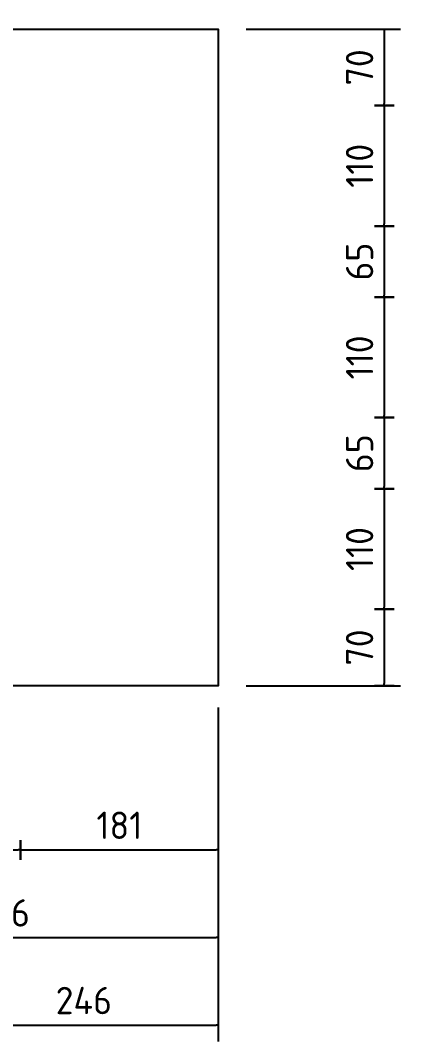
# Model space of a CAD drawing. Extents: x 0 to 420, y 0 to 297.
# Drawn here: x 239.9 to 274.7, y 151.4 to 244.7 of the extents above; entities that cross this region are included whole.
import ezdxf

# ---------------------------------------------------------------- set-up
doc = ezdxf.new("R2010")
doc.units = 0
doc.layers.get('0').update_dxf_attribs({"linetype": 'CONTINUOUS'})
doc.layers.get('DEFPOINTS').update_dxf_attribs({"linetype": 'CONTINUOUS'})
doc.layers.add('L25', color=1, linetype='CONTINUOUS')
doc.layers.add('T25', color=1, linetype='CONTINUOUS')
doc.styles.add('ISO', font='iso3098b.shx')
doc.dimstyles.new('SIGNSDIM', dxfattribs={"dimtxt": 2.5, "dimasz": 0.2, "dimexe": 1.5, "dimexo": 2, "dimgap": 1, "dimtad": 1, "dimdec": 4, "dimlfac": 10, "dimrnd": 1, "dimdsep": 46, "dimtxsty": 'ISO', "dimblk": 'SGNDIM', "dimcen": 2.5, "dimse2": 1, "dimadec": 0, "dimazin": 0, "dimtfac": 1, "dimtdec": 4, "dimtix": 1, "dimtmove": 0, "dimatfit": 3, "dimldrblk": 'SGNDIM', "dimfxl": 1, "dimtolj": 1, "dimtzin": 0, "dimarcsym": 0})

# ---------------------------------------------------------------- blocks, each defined once
blk = doc.blocks.new('SGNDIM')
for p, q in [((0, 0), (-1, 0)), ((0, 4.5), (0, -4.5))]:
    blk.add_line(p, q)
blk = doc.blocks.new('*D66')
at = {"layer": 'DEFPOINTS', "color": 0, "transparency": 16777216}
for p in [(258.038, 256.879), (138.038, 243.879), (258.038, 243.879)]:
    blk.add_point(p, dxfattribs=at)
at = {"layer": 'T25', "color": 0, "lineweight": -2, "transparency": 16777216}
for p, q in [((138.038, 245.879), (138.038, 258.379)), ((258.038, 245.879), (258.038, 258.379)), ((138.238, 256.879), (257.838, 256.879))]:
    blk.add_line(p, q, dxfattribs=at)
at = {"layer": 'T25', "color": 0, "lineweight": -2, "transparency": 16777216, "xscale": 0.2, "yscale": 0.2, "zscale": 0.2, "rotation": 180}
blk.add_blockref('SGNDIM', (138.038, 256.879), dxfattribs=at)
at = {"layer": 'T25', "color": 0, "lineweight": -2, "transparency": 16777216, "xscale": 0.2, "yscale": 0.2, "zscale": 0.2}
blk.add_blockref('SGNDIM', (258.038, 256.879), dxfattribs=at)
at = {"layer": 'T25', "color": 0, "transparency": 16777216, "insert": (198.038, 259.129), "char_height": 2.5, "attachment_point": 5, "style": 'ISO'}
blk.add_mtext('\\A1;1200', dxfattribs=at)
blk = doc.blocks.new('*D67')
at = {"layer": 'DEFPOINTS', "color": 0, "transparency": 16777216}
for p in [(258.582, 190.904), (258.582, 183.93), (273.202, 183.93)]:
    blk.add_point(p, dxfattribs=at)
at = {"layer": 'T25', "color": 0, "lineweight": -2, "transparency": 16777216}
for p, q in [((273.202, 190.704), (273.202, 184.13)), ((260.582, 183.93), (274.702, 183.93))]:
    blk.add_line(p, q, dxfattribs=at)
at = {"layer": 'T25', "color": 0, "lineweight": -2, "transparency": 16777216, "xscale": 0.2, "yscale": 0.2, "zscale": 0.2}
for p, rotation in [((273.202, 190.904), 90), ((273.202, 183.93), 270)]:
    blk.add_blockref('SGNDIM', p, dxfattribs=dict(at, rotation=rotation))
at = {"layer": 'T25', "color": 0, "transparency": 16777216, "insert": (270.952, 187.417), "char_height": 2.5, "attachment_point": 5, "rotation": 90, "style": 'ISO'}
blk.add_mtext('\\A1;70', dxfattribs=at)
blk = doc.blocks.new('*D68')
at = {"layer": 'DEFPOINTS', "color": 0, "transparency": 16777216}
for p in [(258.038, 201.904), (258.038, 190.904), (273.202, 190.904)]:
    blk.add_point(p, dxfattribs=at)
at = {"layer": 'T25', "color": 0, "lineweight": -2, "transparency": 16777216}
blk.add_line((273.202, 201.704), (273.202, 191.104), dxfattribs=at)
at = {"layer": 'T25', "color": 0, "lineweight": -2, "transparency": 16777216, "xscale": 0.2, "yscale": 0.2, "zscale": 0.2}
for p, rotation in [((273.202, 201.904), 90), ((273.202, 190.904), 270)]:
    blk.add_blockref('SGNDIM', p, dxfattribs=dict(at, rotation=rotation))
at = {"layer": 'T25', "color": 0, "transparency": 16777216, "insert": (270.952, 196.404), "char_height": 2.5, "attachment_point": 5, "rotation": 90, "style": 'ISO'}
blk.add_mtext('\\A1;110', dxfattribs=at)
blk = doc.blocks.new('*D69')
at = {"layer": 'DEFPOINTS', "color": 0, "transparency": 16777216}
for p in [(256.371, 208.404), (256.371, 201.904), (273.202, 201.904)]:
    blk.add_point(p, dxfattribs=at)
at = {"layer": 'T25', "color": 0, "lineweight": -2, "transparency": 16777216}
blk.add_line((273.202, 208.204), (273.202, 202.104), dxfattribs=at)
at = {"layer": 'T25', "color": 0, "lineweight": -2, "transparency": 16777216, "xscale": 0.2, "yscale": 0.2, "zscale": 0.2}
for p, rotation in [((273.202, 208.404), 90), ((273.202, 201.904), 270)]:
    blk.add_blockref('SGNDIM', p, dxfattribs=dict(at, rotation=rotation))
at = {"layer": 'T25', "color": 0, "transparency": 16777216, "insert": (270.952, 205.154), "char_height": 2.5, "attachment_point": 5, "rotation": 90, "style": 'ISO'}
blk.add_mtext('\\A1;65', dxfattribs=at)
blk = doc.blocks.new('*D70')
at = {"layer": 'DEFPOINTS', "color": 0, "transparency": 16777216}
for p in [(258.038, 219.404), (258.038, 208.404), (273.202, 208.404)]:
    blk.add_point(p, dxfattribs=at)
at = {"layer": 'T25', "color": 0, "lineweight": -2, "transparency": 16777216}
blk.add_line((273.202, 219.204), (273.202, 208.604), dxfattribs=at)
at = {"layer": 'T25', "color": 0, "lineweight": -2, "transparency": 16777216, "xscale": 0.2, "yscale": 0.2, "zscale": 0.2}
for p, rotation in [((273.202, 219.404), 90), ((273.202, 208.404), 270)]:
    blk.add_blockref('SGNDIM', p, dxfattribs=dict(at, rotation=rotation))
at = {"layer": 'T25', "color": 0, "transparency": 16777216, "insert": (270.952, 213.904), "char_height": 2.5, "attachment_point": 5, "rotation": 90, "style": 'ISO'}
blk.add_mtext('\\A1;110', dxfattribs=at)
blk = doc.blocks.new('*D71')
at = {"layer": 'DEFPOINTS', "color": 0, "transparency": 16777216}
for p in [(256.371, 225.904), (256.371, 219.404), (273.202, 219.404)]:
    blk.add_point(p, dxfattribs=at)
at = {"layer": 'T25', "color": 0, "lineweight": -2, "transparency": 16777216}
blk.add_line((273.202, 225.704), (273.202, 219.604), dxfattribs=at)
at = {"layer": 'T25', "color": 0, "lineweight": -2, "transparency": 16777216, "xscale": 0.2, "yscale": 0.2, "zscale": 0.2}
for p, rotation in [((273.202, 225.904), 90), ((273.202, 219.404), 270)]:
    blk.add_blockref('SGNDIM', p, dxfattribs=dict(at, rotation=rotation))
at = {"layer": 'T25', "color": 0, "transparency": 16777216, "insert": (270.952, 222.654), "char_height": 2.5, "attachment_point": 5, "rotation": 90, "style": 'ISO'}
blk.add_mtext('\\A1;65', dxfattribs=at)
blk = doc.blocks.new('*D72')
at = {"layer": 'DEFPOINTS', "color": 0, "transparency": 16777216}
for p in [(258.038, 236.904), (258.038, 225.904), (273.202, 225.904)]:
    blk.add_point(p, dxfattribs=at)
at = {"layer": 'T25', "color": 0, "lineweight": -2, "transparency": 16777216}
blk.add_line((273.202, 236.704), (273.202, 226.104), dxfattribs=at)
at = {"layer": 'T25', "color": 0, "lineweight": -2, "transparency": 16777216, "xscale": 0.2, "yscale": 0.2, "zscale": 0.2}
for p, rotation in [((273.202, 236.904), 90), ((273.202, 225.904), 270)]:
    blk.add_blockref('SGNDIM', p, dxfattribs=dict(at, rotation=rotation))
at = {"layer": 'T25', "color": 0, "transparency": 16777216, "insert": (270.952, 231.404), "char_height": 2.5, "attachment_point": 5, "rotation": 90, "style": 'ISO'}
blk.add_mtext('\\A1;110', dxfattribs=at)
blk = doc.blocks.new('*D73')
at = {"layer": 'DEFPOINTS', "color": 0, "transparency": 16777216}
for p in [(258.582, 243.879), (258.582, 236.904), (273.202, 236.904)]:
    blk.add_point(p, dxfattribs=at)
at = {"layer": 'T25', "color": 0, "lineweight": -2, "transparency": 16777216}
for p, q in [((260.582, 243.879), (274.702, 243.879)), ((273.202, 243.679), (273.202, 237.104))]:
    blk.add_line(p, q, dxfattribs=at)
at = {"layer": 'T25', "color": 0, "lineweight": -2, "transparency": 16777216, "xscale": 0.2, "yscale": 0.2, "zscale": 0.2}
for p, rotation in [((273.202, 243.879), 90), ((273.202, 236.904), 270)]:
    blk.add_blockref('SGNDIM', p, dxfattribs=dict(at, rotation=rotation))
at = {"layer": 'T25', "color": 0, "transparency": 16777216, "insert": (270.952, 240.392), "char_height": 2.5, "attachment_point": 5, "rotation": 90, "style": 'ISO'}
blk.add_mtext('\\A1;70', dxfattribs=at)
blk = doc.blocks.new('*D74')
at = {"layer": 'DEFPOINTS', "color": 0, "transparency": 16777216}
for p in [(233.444, 183.93), (258.038, 183.93), (258.038, 152.93)]:
    blk.add_point(p, dxfattribs=at)
at = {"layer": 'T25', "color": 0, "lineweight": -2, "transparency": 16777216}
for p, q in [((258.038, 181.93), (258.038, 151.43)), ((233.644, 152.93), (257.838, 152.93))]:
    blk.add_line(p, q, dxfattribs=at)
at = {"layer": 'T25', "color": 0, "lineweight": -2, "transparency": 16777216, "xscale": 0.2, "yscale": 0.2, "zscale": 0.2, "rotation": 180}
blk.add_blockref('SGNDIM', (233.444, 152.93), dxfattribs=at)
at = {"layer": 'T25', "color": 0, "lineweight": -2, "transparency": 16777216, "xscale": 0.2, "yscale": 0.2, "zscale": 0.2}
blk.add_blockref('SGNDIM', (258.038, 152.93), dxfattribs=at)
at = {"layer": 'T25', "color": 0, "transparency": 16777216, "insert": (245.741, 155.18), "char_height": 2.5, "attachment_point": 5, "style": 'ISO'}
blk.add_mtext('\\A1;246', dxfattribs=at)
blk = doc.blocks.new('*D77')
at = {"layer": 'DEFPOINTS', "color": 0, "transparency": 16777216}
for p in [(218.431, 183.93), (258.038, 183.93), (258.038, 160.93)]:
    blk.add_point(p, dxfattribs=at)
at = {"layer": 'T25', "color": 0, "lineweight": -2, "transparency": 16777216}
for p, q in [((258.038, 181.93), (258.038, 159.43)), ((218.631, 160.93), (257.838, 160.93))]:
    blk.add_line(p, q, dxfattribs=at)
at = {"layer": 'T25', "color": 0, "lineweight": -2, "transparency": 16777216, "xscale": 0.2, "yscale": 0.2, "zscale": 0.2, "rotation": 180}
blk.add_blockref('SGNDIM', (218.431, 160.93), dxfattribs=at)
at = {"layer": 'T25', "color": 0, "lineweight": -2, "transparency": 16777216, "xscale": 0.2, "yscale": 0.2, "zscale": 0.2}
blk.add_blockref('SGNDIM', (258.038, 160.93), dxfattribs=at)
at = {"layer": 'T25', "color": 0, "transparency": 16777216, "insert": (238.235, 163.18), "char_height": 2.5, "attachment_point": 5, "style": 'ISO'}
blk.add_mtext('\\A1;396', dxfattribs=at)
blk = doc.blocks.new('*D80')
at = {"layer": 'DEFPOINTS', "color": 0, "transparency": 16777216}
for p in [(239.947, 183.93), (258.038, 183.93), (258.038, 168.93)]:
    blk.add_point(p, dxfattribs=at)
at = {"layer": 'T25', "color": 0, "lineweight": -2, "transparency": 16777216}
for p, q in [((258.038, 181.93), (258.038, 167.43)), ((240.147, 168.93), (257.838, 168.93))]:
    blk.add_line(p, q, dxfattribs=at)
at = {"layer": 'T25', "color": 0, "lineweight": -2, "transparency": 16777216, "xscale": 0.2, "yscale": 0.2, "zscale": 0.2, "rotation": 180}
blk.add_blockref('SGNDIM', (239.947, 168.93), dxfattribs=at)
at = {"layer": 'T25', "color": 0, "lineweight": -2, "transparency": 16777216, "xscale": 0.2, "yscale": 0.2, "zscale": 0.2}
blk.add_blockref('SGNDIM', (258.038, 168.93), dxfattribs=at)
at = {"layer": 'T25', "color": 0, "transparency": 16777216, "insert": (248.993, 171.18), "char_height": 2.5, "attachment_point": 5, "style": 'ISO'}
blk.add_mtext('\\A1;181', dxfattribs=at)
blk = doc.blocks.new('*D81')
at = {"layer": 'DEFPOINTS', "color": 0, "transparency": 16777216}
for p in [(156.129, 183.93), (239.947, 183.93), (239.947, 168.93)]:
    blk.add_point(p, dxfattribs=at)
at = {"layer": 'T25', "color": 0, "lineweight": -2, "transparency": 16777216}
blk.add_line((156.329, 168.93), (239.747, 168.93), dxfattribs=at)
at = {"layer": 'T25', "color": 0, "lineweight": -2, "transparency": 16777216, "xscale": 0.2, "yscale": 0.2, "zscale": 0.2, "rotation": 180}
blk.add_blockref('SGNDIM', (156.129, 168.93), dxfattribs=at)
at = {"layer": 'T25', "color": 0, "lineweight": -2, "transparency": 16777216, "xscale": 0.2, "yscale": 0.2, "zscale": 0.2}
blk.add_blockref('SGNDIM', (239.947, 168.93), dxfattribs=at)
at = {"layer": 'T25', "color": 0, "transparency": 16777216, "insert": (198.038, 171.18), "char_height": 2.5, "attachment_point": 5, "style": 'ISO'}
blk.add_mtext('\\A1;838', dxfattribs=at)

msp = doc.modelspace()

# ---------------------------------------------------------------- linework, layer by layer
at = {"layer": 'L25'}
msp.add_lwpolyline([(138.038006, 183.929813), (138.038006, 243.879089), (258.038006, 243.879089), (258.038006, 183.929813)], close=True, dxfattribs=at)

# ---------------------------------------------------------------- dimensions: what is measured, and where the dimension line sits
at = {"layer": 'T25'}
for base, p1, p2, override, picture, middle in [((258.038006, 256.879089), (138.038006, 243.879089), (258.038006, 243.879089), {"dimse2": 0}, '*D66', (198.038006, 259.129089)), ((239.947381, 168.929813), (156.128631, 183.929813), (239.947381, 183.929813), {"dimse1": 1}, '*D81', (198.038006, 171.179813)), ((258.038006, 160.929813), (218.431287, 183.929813), (258.038006, 183.929813), {"dimse1": 1, "dimse2": 0}, '*D77', (238.234646, 163.179813)), ((258.038006, 152.929813), (233.443865, 183.929813), (258.038006, 183.929813), {"dimse1": 1, "dimse2": 0}, '*D74', (245.740935, 155.179813)), ((258.0380055661, 168.929813286), (239.9473805661, 183.929813286), (258.0380055661, 183.929813286), {"dimse1": 1, "dimse2": 0}, '*D80', (248.9926930661, 171.179813286))]:
    dim = msp.add_linear_dim(base=base, p1=p1, p2=p2, dimstyle='SIGNSDIM', override=override, dxfattribs=at)
    dim.commit()
    dim.dimension.update_dxf_attribs({"geometry": picture, "text_midpoint": middle})
dim = msp.add_linear_dim(base=(273.202152, 236.904451), p1=(258.581665, 243.879089), p2=(258.581665, 236.904451), angle=90, dimstyle='SIGNSDIM', dxfattribs=at)
dim.commit()
dim.dimension.update_dxf_attribs({"geometry": '*D73', "text_midpoint": (270.952152, 240.39177)})
for base, p1, p2, override, picture, middle in [((273.202152, 225.904451), (258.038006, 236.904451), (258.038006, 225.904451), {"dimse1": 1}, '*D72', (270.952152, 231.404451)), ((273.202152, 219.404451), (256.371339, 225.904451), (256.371339, 219.404451), {"dimse1": 1}, '*D71', (270.952152, 222.654451)), ((273.202152, 208.404451), (258.038006, 219.404451), (258.038006, 208.404451), {"dimse1": 1}, '*D70', (270.952152, 213.904451)), ((273.202152, 201.904451), (256.371339, 208.404451), (256.371339, 201.904451), {"dimse1": 1}, '*D69', (270.952152, 205.154451)), ((273.202152, 190.904451), (258.038006, 201.904451), (258.038006, 190.904451), {"dimse1": 1}, '*D68', (270.952152, 196.404451)), ((273.202152, 183.929813), (258.581665, 190.904451), (258.581665, 183.929813), {"dimse1": 1, "dimse2": 0}, '*D67', (270.952152, 187.417132))]:
    dim = msp.add_linear_dim(base=base, p1=p1, p2=p2, angle=90, dimstyle='SIGNSDIM', override=override, dxfattribs=at)
    dim.commit()
    dim.dimension.update_dxf_attribs({"geometry": picture, "text_midpoint": middle})

doc.saveas('drawing.dxf')
